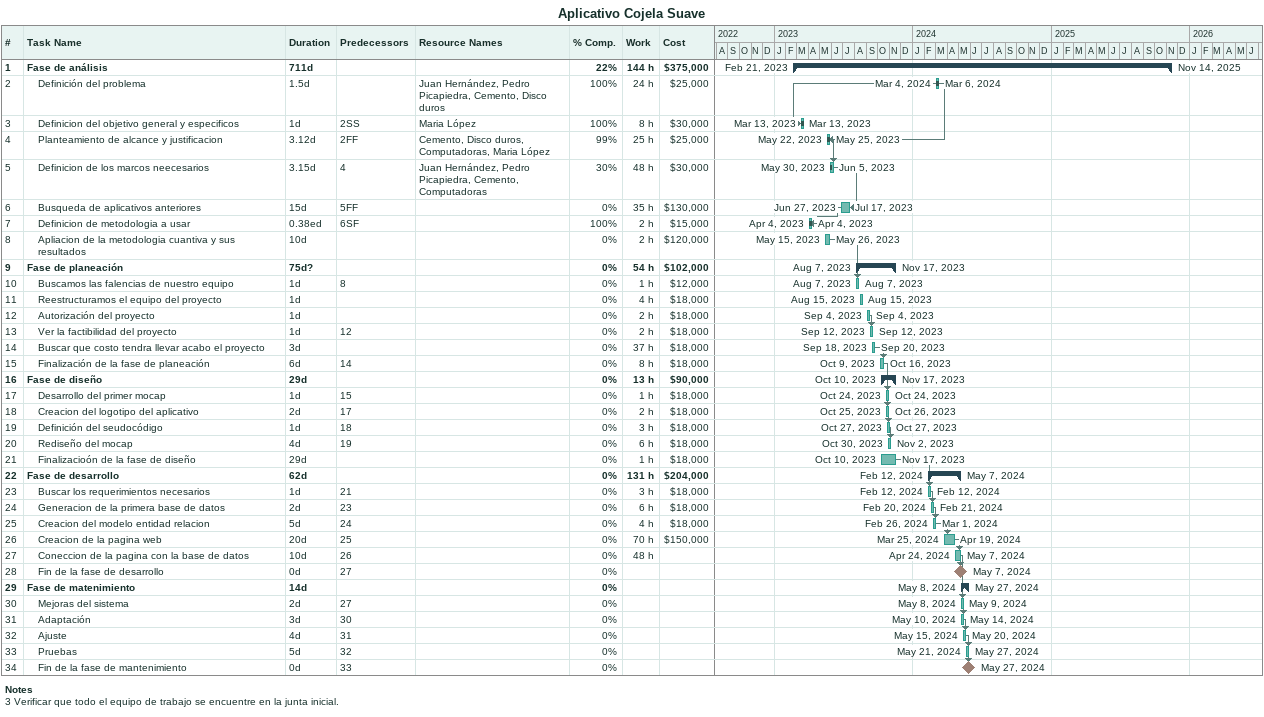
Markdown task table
Aplicativo Cojela Suave

| ID | Level | Task | Duration | Start | Finish | Predecessors | Resources | % complete | Work (h) | Cost ($) |
|---|---|---|---|---|---|---|---|---|---|---|
| 1 | 1 | **Fase de análisis** | 711d | 2023-02-21 | 2025-11-14 |  |  | 22 | 144 | 375000 |
| 2 | 2 | Definición del problema | 1.5d | 2024-03-04 | 2024-03-06 |  | Juan Hernández, Pedro Picapiedra, Cemento, Disco duros | 100 | 24 | 25000 |
| 3 | 2 | Definicion del objetivo general y especificos | 1d | 2023-03-13 | 2023-03-13 | 2SS | Maria López | 100 | 8 | 30000 |
| 4 | 2 | Planteamiento de alcance y justificacion | 3.12d | 2023-05-22 | 2023-05-25 | 2FF | Cemento, Disco duros, Computadoras, Maria López | 99 | 25 | 25000 |
| 5 | 2 | Definicion de los marcos neecesarios | 3.15d | 2023-05-30 | 2023-06-05 | 4 | Juan Hernández, Pedro Picapiedra, Cemento, Computadoras | 30 | 48 | 30000 |
| 6 | 2 | Busqueda de aplicativos anteriores | 15d | 2023-06-27 | 2023-07-17 | 5FF |  | 0 | 35 | 130000 |
| 7 | 2 | Definicion de metodologia a usar | 0.38ed | 2023-04-04 | 2023-04-04 | 6SF |  | 100 | 2 | 15000 |
| 8 | 2 | Apliacion de la metodologia cuantiva y sus resultados | 10d | 2023-05-15 | 2023-05-26 |  |  | 0 | 2 | 120000 |
| 9 | 1 | **Fase de planeación** | 75d? | 2023-08-07 | 2023-11-17 |  |  | 0 | 54 | 102000 |
| 10 | 2 | Buscamos las falencias de nuestro equipo | 1d | 2023-08-07 | 2023-08-07 | 8 |  | 0 | 1 | 12000 |
| 11 | 2 | Reestructuramos el equipo del proyecto | 1d | 2023-08-15 | 2023-08-15 |  |  | 0 | 4 | 18000 |
| 12 | 2 | Autorización del proyecto | 1d | 2023-09-04 | 2023-09-04 |  |  | 0 | 2 | 18000 |
| 13 | 2 | Ver la factibilidad del proyecto | 1d | 2023-09-12 | 2023-09-12 | 12 |  | 0 | 2 | 18000 |
| 14 | 2 | Buscar que costo tendra llevar acabo el proyecto | 3d | 2023-09-18 | 2023-09-20 |  |  | 0 | 37 | 18000 |
| 15 | 2 | Finalización de la fase de planeación | 6d | 2023-10-09 | 2023-10-16 | 14 |  | 0 | 8 | 18000 |
| 16 | 1 | **Fase de diseño** | 29d | 2023-10-10 | 2023-11-17 |  |  | 0 | 13 | 90000 |
| 17 | 2 | Desarrollo del primer mocap | 1d | 2023-10-24 | 2023-10-24 | 15 |  | 0 | 1 | 18000 |
| 18 | 2 | Creacion del logotipo del aplicativo | 2d | 2023-10-25 | 2023-10-26 | 17 |  | 0 | 2 | 18000 |
| 19 | 2 | Definición del seudocódigo | 1d | 2023-10-27 | 2023-10-27 | 18 |  | 0 | 3 | 18000 |
| 20 | 2 | Rediseño del mocap | 4d | 2023-10-30 | 2023-11-02 | 19 |  | 0 | 6 | 18000 |
| 21 | 2 | Finalizacioón de la fase de diseño | 29d | 2023-10-10 | 2023-11-17 |  |  | 0 | 1 | 18000 |
| 22 | 1 | **Fase de desarrollo** | 62d | 2024-02-12 | 2024-05-07 |  |  | 0 | 131 | 204000 |
| 23 | 2 | Buscar los requerimientos necesarios | 1d | 2024-02-12 | 2024-02-12 | 21 |  | 0 | 3 | 18000 |
| 24 | 2 | Generacion de la primera base de datos | 2d | 2024-02-20 | 2024-02-21 | 23 |  | 0 | 6 | 18000 |
| 25 | 2 | Creacion del modelo entidad relacion | 5d | 2024-02-26 | 2024-03-01 | 24 |  | 0 | 4 | 18000 |
| 26 | 2 | Creacion de la pagina web | 20d | 2024-03-25 | 2024-04-19 | 25 |  | 0 | 70 | 150000 |
| 27 | 2 | Coneccion de la pagina con la base de datos | 10d | 2024-04-24 | 2024-05-07 | 26 |  | 0 | 48 |  |
| 28 | 2 | Fin de la fase de desarrollo | 0d | 2024-05-07 | 2024-05-07 | 27 |  | 0 |  |  |
| 29 | 1 | **Fase de matenimiento** | 14d | 2024-05-08 | 2024-05-27 |  |  | 0 |  |  |
| 30 | 2 | Mejoras del sistema | 2d | 2024-05-08 | 2024-05-09 | 27 |  | 0 |  |  |
| 31 | 2 | Adaptación | 3d | 2024-05-10 | 2024-05-14 | 30 |  | 0 |  |  |
| 32 | 2 | Ajuste | 4d | 2024-05-15 | 2024-05-20 | 31 |  | 0 |  |  |
| 33 | 2 | Pruebas | 5d | 2024-05-21 | 2024-05-27 | 32 |  | 0 |  |  |
| 34 | 2 | Fin de la fase de mantenimiento | 0d | 2024-05-27 | 2024-05-27 | 33 |  | 0 |  |  |

Notes
- 3: Verificar que todo el equipo de trabajo se encuentre en la junta inicial.
